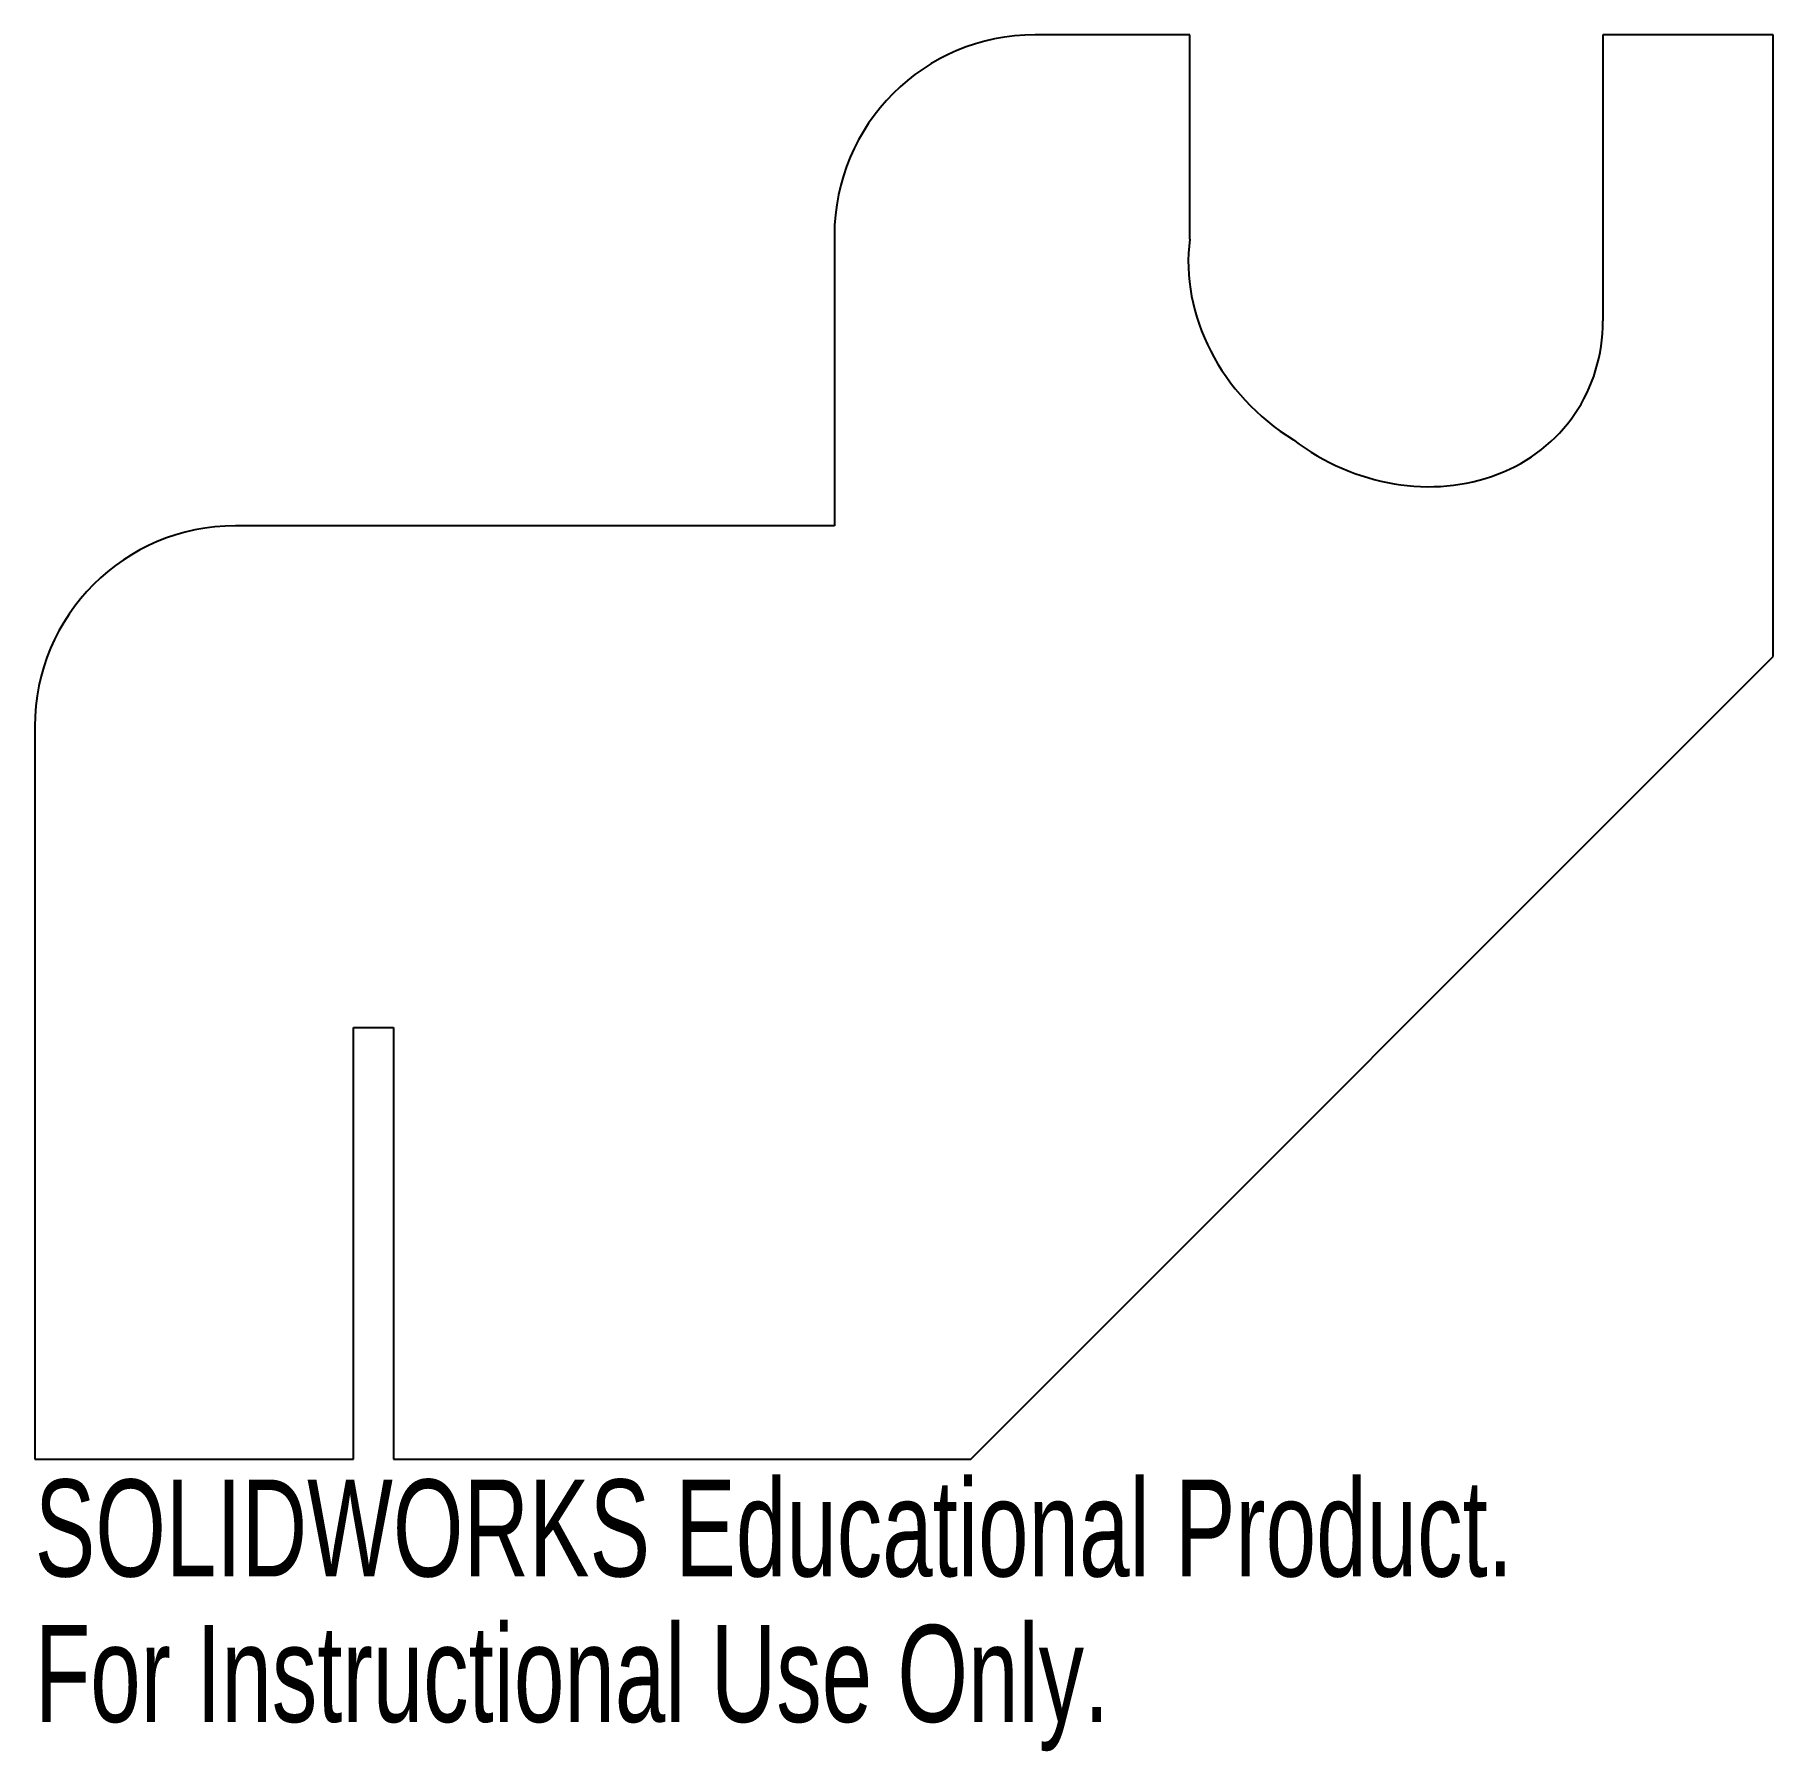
# Model space of a CAD drawing. Header units: millimetres. Extents: x 1352.1 to 1438.8, y 129 to 214.5.
import ezdxf

# ---------------------------------------------------------------- set-up
doc = ezdxf.new("R2010")
doc.units = ezdxf.units.MM
doc.styles.add('SLDTEXTSTYLE0', font='TXT', dxfattribs={"width": 0.7})

msp = doc.modelspace()

# ---------------------------------------------------------------- linework, layer by layer
at = {"color": 7, "linetype": 'Continuous', "lineweight": 25}
for p, q in [((1409.684, 214.513), (1401.969, 214.513)), ((1409.684, 204.334), (1409.684, 214.513)), ((1438.767, 214.513), (1430.279, 214.513)), ((1430.279, 214.513), (1430.279, 200.258)), ((1438.767, 183.53), (1438.767, 214.513)), ((1391.969, 204.513), (1391.969, 190.044)), ((1391.969, 190.044), (1362.111, 190.044)), ((1398.767, 143.53), (1438.767, 183.53)), ((1352.111, 180.044), (1352.111, 143.53)), ((1368, 143.53), (1368, 165.044)), ((1368, 165.044), (1370, 165.044)), ((1370, 165.044), (1370, 143.53)), ((1352.111, 143.53), (1368, 143.53)), ((1370, 143.53), (1398.767, 143.53))]:
    msp.add_line(p, q, dxfattribs=at)
for centre in [(1401.969, 204.513), (1362.111, 180.044)]:
    msp.add_arc(centre, 10, 90, 180, dxfattribs=at)
for centre, start_param, end_param in [((1419.491, 202.038), 3.560315, 4.76596), ((1420.397, 201.415), 4.658818, 6.824974)]:
    msp.add_ellipse(centre, major_axis=(8.466, -5.815), ratio=0.876223, start_param=start_param, end_param=end_param, dxfattribs=at)

# ---------------------------------------------------------------- texts
at = {"color": 7, "linetype": 'Continuous', "char_height": 4.83362, "attachment_point": 1, "style": 'SLDTEXTSTYLE0'}
for s, insert in [('SOLIDWORKS Educational Product.', (1352.111, 142.511)), ('For Instructional Use Only.', (1352.111, 135.26))]:
    msp.add_mtext(s, dxfattribs=dict(at, insert=insert))

doc.saveas('drawing.dxf')
